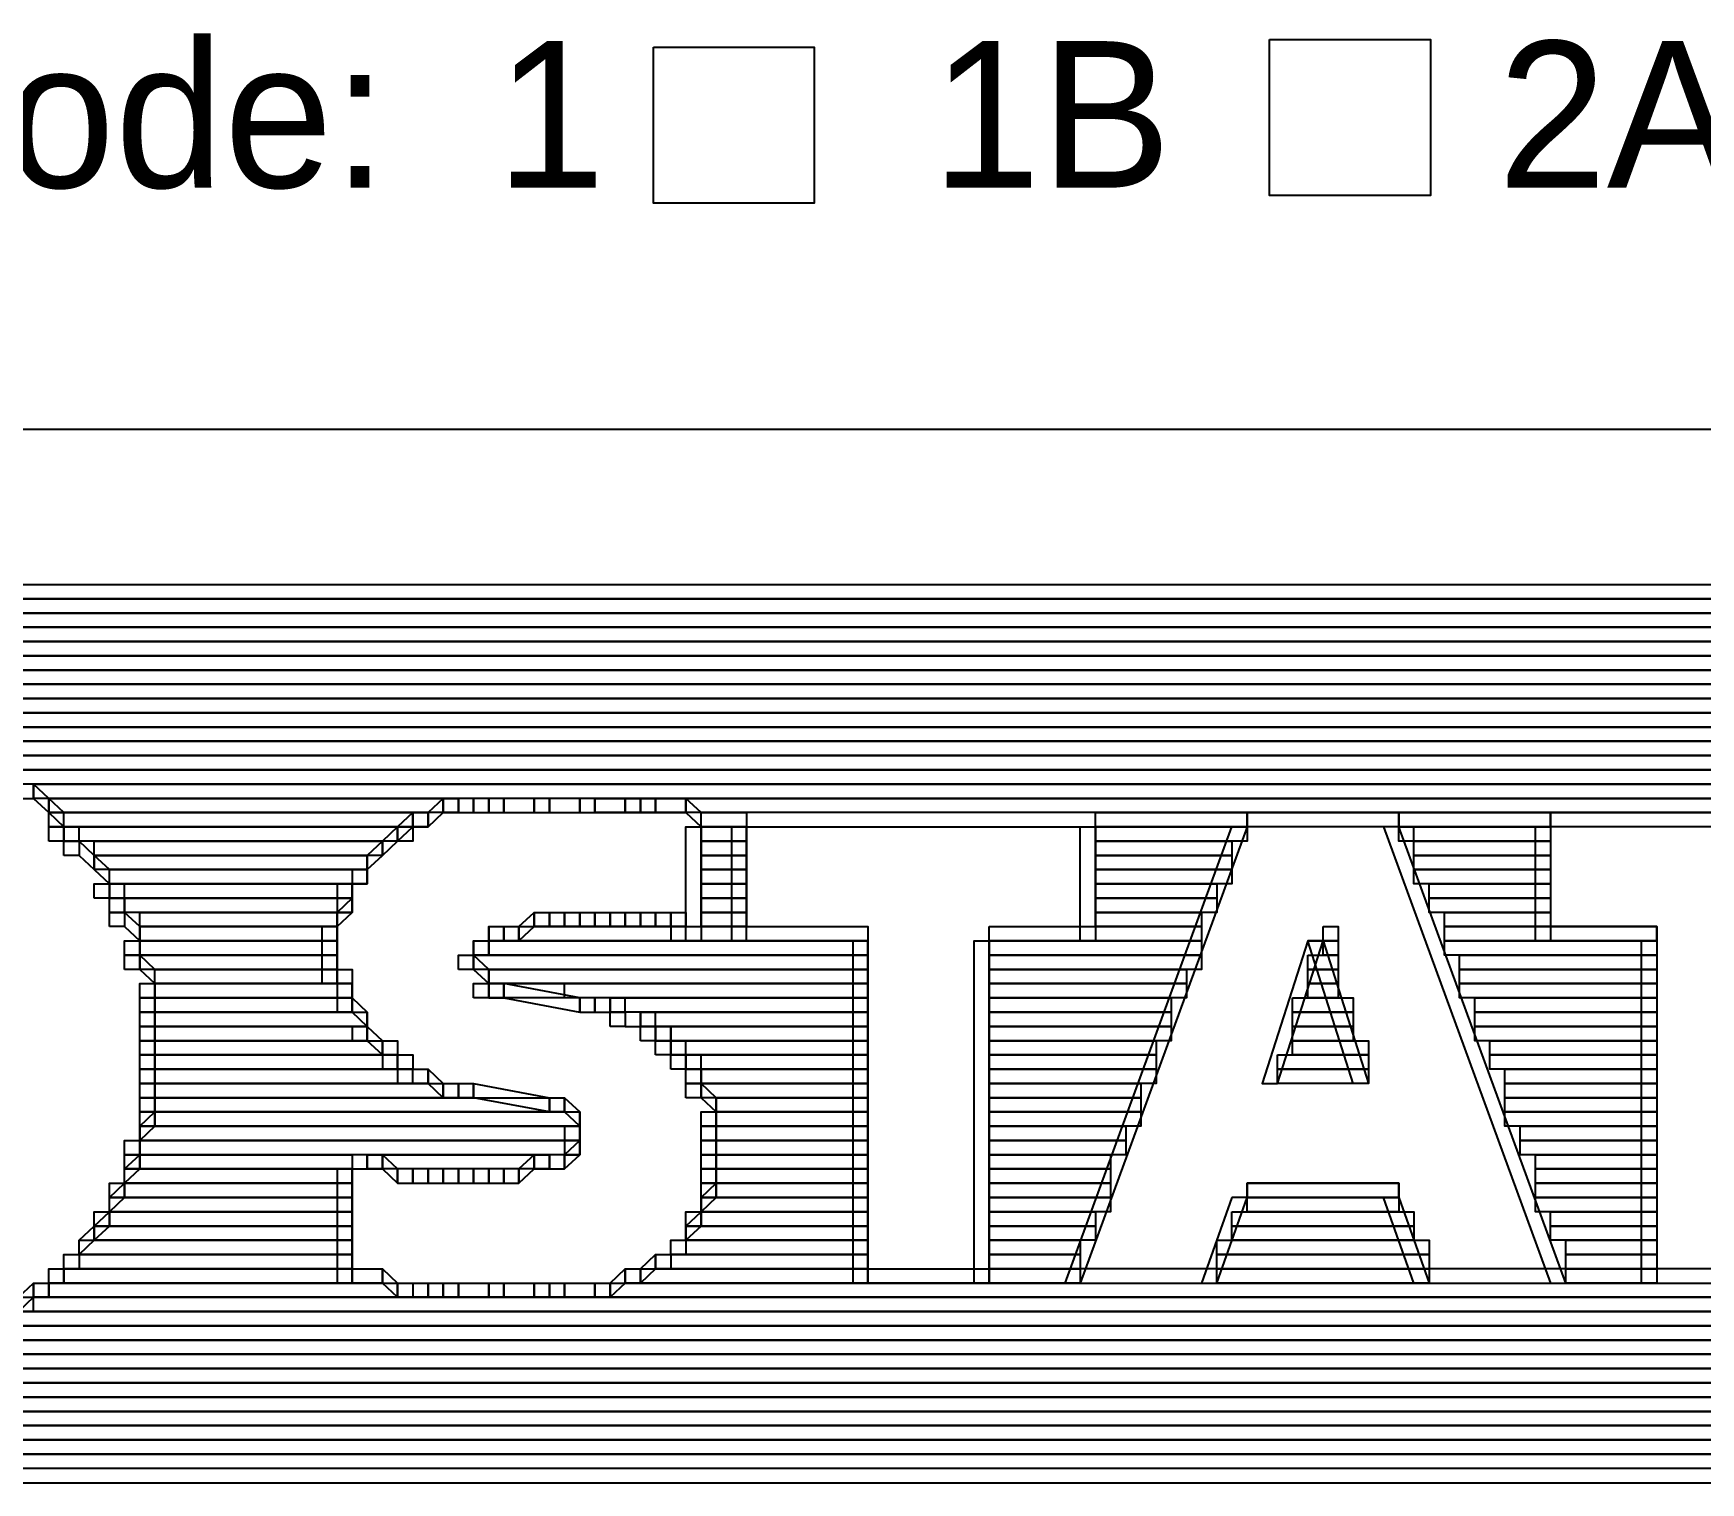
# Model space of a CAD drawing. Extents: x 0 to 841, y 0 to 594.
# Drawn here: x 670.43 to 693.33, y 97.95 to 117.85 of the extents above; entities that cross this region are included whole.
import ezdxf

# ---------------------------------------------------------------- set-up
doc = ezdxf.new("R2010")
doc.units = 0
doc.layers.add('1', color=7, linetype='Continuous')

msp = doc.modelspace()

# ---------------------------------------------------------------- linework, layer by layer
at = {"layer": '1'}
msp.add_line((648.723, 112.418), (829.276, 112.418), dxfattribs=at)
for points in [[(687.409, 117.769), (689.62, 117.769), (689.62, 115.624), (687.409, 115.624)], [(678.946, 117.664), (681.157, 117.664), (681.157, 115.52), (678.946, 115.52)]]:
    msp.add_lwpolyline(points, close=True, dxfattribs=at)
for points in [[(659.388, 110.283), (718.84, 110.283)], [(718.84, 110.087), (659.388, 110.087), (659.388, 110.283)], [(659.388, 110.283), (718.84, 110.283)], [(718.84, 110.087), (659.388, 110.087), (659.388, 110.283)], [(659.388, 110.087), (718.84, 110.087)], [(718.84, 109.891), (659.388, 109.891), (659.388, 110.087)], [(659.388, 109.891), (718.84, 109.891)], [(718.84, 109.695), (659.388, 109.695), (659.388, 109.891)], [(667.723, 109.695), (718.84, 109.695)], [(718.84, 109.5), (667.723, 109.5), (667.723, 109.695)], [(667.931, 109.5), (718.84, 109.5)], [(718.84, 109.304), (667.931, 109.304), (667.931, 109.5)], [(668.14, 109.304), (718.84, 109.304)], [(718.84, 109.108), (668.14, 109.108), (668.14, 109.304)], [(668.14, 109.304), (718.84, 109.304)], [(718.84, 109.108), (668.14, 109.108), (668.14, 109.304)], [(668.348, 109.108), (718.84, 109.108)], [(718.84, 108.912), (668.348, 108.912), (668.348, 109.108)], [(668.556, 108.912), (718.84, 108.912)], [(718.84, 108.716), (668.556, 108.716), (668.556, 108.912)], [(668.765, 108.716), (718.84, 108.716)], [(718.84, 108.52), (668.765, 108.52), (668.765, 108.716)], [(668.973, 108.52), (718.84, 108.52)], [(718.84, 108.325), (668.973, 108.325), (668.973, 108.52)], [(669.182, 108.325), (718.84, 108.325)], [(718.84, 108.129), (669.182, 108.129), (669.182, 108.325)], [(669.39, 108.129), (718.84, 108.129)], [(718.84, 107.933), (669.39, 107.933), (669.39, 108.129)], [(669.598, 108.129), (718.84, 108.129)], [(718.84, 107.933), (669.598, 107.933), (669.598, 108.129)], [(669.807, 107.933), (718.84, 107.933)], [(718.84, 107.737), (669.807, 107.737), (669.807, 107.933)], [(670.015, 107.737), (718.84, 107.737)], [(718.84, 107.541), (670.015, 107.541), (670.015, 107.737)], [(670.432, 107.541), (670.224, 107.541), (670.224, 107.345), (670.432, 107.345), (670.432, 107.541)], [(670.64, 107.345), (670.432, 107.541), (670.432, 107.345), (670.64, 107.15), (670.64, 107.345)], [(670.432, 107.541), (718.84, 107.541)], [(718.84, 107.345), (670.432, 107.345), (670.432, 107.541)], [(670.849, 107.15), (670.64, 107.345), (670.64, 107.15), (670.849, 106.954), (670.849, 107.15)], [(670.64, 107.345), (670.64, 107.345), (670.64, 107.15), (670.64, 107.15), (670.64, 107.345)], [(670.64, 107.345), (676.267, 107.345), (676.267, 107.15), (670.64, 107.15), (670.64, 107.345)], [(676.058, 107.345), (675.85, 107.15), (675.85, 106.954), (676.058, 107.15), (676.058, 107.345)], [(676.267, 107.345), (676.058, 107.345), (676.058, 107.15), (676.267, 107.15), (676.267, 107.345)], [(676.058, 107.345), (676.058, 107.345), (676.058, 107.15), (676.058, 107.15), (676.058, 107.345)], [(676.475, 107.345), (676.267, 107.345), (676.267, 107.15), (676.475, 107.15), (676.475, 107.345)], [(676.267, 107.345), (676.267, 107.345), (676.267, 107.15), (676.267, 107.15), (676.267, 107.345)], [(676.684, 107.345), (676.475, 107.345), (676.475, 107.15), (676.684, 107.15), (676.684, 107.345)], [(676.892, 107.345), (676.684, 107.345), (676.684, 107.15), (676.892, 107.15), (676.892, 107.345)], [(677.309, 107.345), (676.892, 107.345), (676.892, 107.15), (677.309, 107.15), (677.309, 107.345)], [(677.517, 107.345), (677.309, 107.345), (677.309, 107.15), (677.517, 107.15), (677.517, 107.345)], [(677.934, 107.345), (677.517, 107.345), (677.517, 107.15), (677.934, 107.15), (677.934, 107.345)], [(678.142, 107.345), (677.934, 107.345), (677.934, 107.15), (678.142, 107.15), (678.142, 107.345)], [(678.559, 107.345), (678.142, 107.345), (678.142, 107.15), (678.559, 107.15), (678.559, 107.345)], [(678.142, 107.345), (718.84, 107.345)], [(718.84, 107.15), (678.142, 107.15), (678.142, 107.345)], [(678.767, 107.345), (678.559, 107.345), (678.559, 107.15), (678.767, 107.15), (678.767, 107.345)], [(678.976, 107.345), (678.767, 107.345), (678.767, 107.15), (678.976, 107.15), (678.976, 107.345)], [(679.393, 107.345), (678.976, 107.345), (678.976, 107.15), (679.393, 107.15), (679.393, 107.345)], [(679.601, 107.15), (679.393, 107.345), (679.393, 107.15), (679.601, 106.954), (679.601, 107.15)], [(670.64, 107.15), (675.85, 107.15), (675.85, 106.954), (670.64, 106.954), (670.64, 107.15)], [(675.642, 107.15), (675.433, 106.954), (675.433, 106.758), (675.642, 106.954), (675.642, 107.15)], [(675.85, 107.15), (675.642, 107.15), (675.642, 106.954), (675.85, 106.954), (675.85, 107.15)], [(675.642, 107.15), (675.642, 107.15), (675.642, 106.954), (675.642, 106.954), (675.642, 107.15)], [(675.85, 107.15), (675.85, 107.15), (675.85, 106.954), (675.85, 106.954), (675.85, 107.15)], [(679.601, 107.15), (680.226, 107.15), (680.226, 106.954), (679.601, 106.954), (679.601, 107.15)], [(685.019, 107.15), (680.226, 107.15), (680.226, 106.954), (685.019, 106.954), (685.019, 107.15)], [(685.019, 107.15), (687.103, 107.15), (687.103, 106.954), (685.019, 106.954), (685.019, 107.15)], [(687.103, 107.15), (689.187, 107.15), (689.187, 106.954), (687.103, 106.954), (687.103, 107.15)], [(689.187, 107.15), (691.27, 107.15), (691.27, 106.954), (689.187, 106.954), (689.187, 107.15)], [(691.27, 107.15), (696.063, 107.15), (696.063, 106.954), (691.27, 106.954), (691.27, 107.15)], [(670.64, 106.758), (670.64, 106.954), (670.849, 106.954), (670.849, 106.758), (670.64, 106.758)], [(671.057, 106.954), (670.849, 106.954), (670.849, 106.758), (671.057, 106.758), (671.057, 106.954)], [(670.849, 106.954), (675.642, 106.954), (675.642, 106.758), (670.849, 106.758), (670.849, 106.954)], [(670.849, 106.562), (670.849, 106.758), (671.057, 106.758), (671.057, 106.562), (670.849, 106.562)], [(671.057, 106.954), (675.433, 106.954), (675.433, 106.758), (671.057, 106.758), (671.057, 106.954)], [(671.265, 106.562), (671.057, 106.758), (671.057, 106.562), (671.265, 106.366), (671.265, 106.562)], [(671.265, 106.758), (675.225, 106.758), (675.225, 106.562), (671.265, 106.562), (671.265, 106.758)], [(675.225, 106.758), (675.016, 106.562), (675.016, 106.366), (675.225, 106.562), (675.225, 106.758)], [(675.433, 106.954), (675.225, 106.758), (675.225, 106.562), (675.433, 106.758), (675.433, 106.954)], [(675.225, 106.758), (675.225, 106.758), (675.225, 106.562), (675.225, 106.562), (675.225, 106.758)], [(675.225, 106.758), (675.225, 106.758), (675.225, 106.562), (675.225, 106.562), (675.225, 106.758)], [(675.433, 106.954), (675.433, 106.954), (675.433, 106.758), (675.433, 106.758), (675.433, 106.954)], [(675.433, 106.954), (675.433, 106.954), (675.433, 106.758), (675.433, 106.758), (675.433, 106.954)], [(679.393, 105.387), (679.393, 106.954), (679.601, 106.954), (679.601, 105.387), (679.393, 105.387)], [(679.601, 106.954), (680.226, 106.954), (680.226, 106.758), (679.601, 106.758), (679.601, 106.954)], [(679.601, 106.954), (680.226, 106.954), (680.226, 106.758), (679.601, 106.758), (679.601, 106.954)], [(679.601, 106.758), (680.226, 106.758), (680.226, 106.562), (679.601, 106.562), (679.601, 106.758)], [(680.018, 106.954), (680.018, 105.387), (680.226, 105.387), (680.226, 106.954), (680.018, 106.954)], [(684.602, 100.687), (686.894, 106.954), (687.103, 106.954), (684.811, 100.687), (684.602, 100.687)], [(684.811, 105.387), (684.811, 106.954), (685.019, 106.954), (685.019, 105.387), (684.811, 105.387)], [(685.019, 106.954), (687.103, 106.954), (687.103, 106.758), (685.019, 106.758), (685.019, 106.954)], [(685.019, 106.954), (687.103, 106.954), (687.103, 106.758), (685.019, 106.758), (685.019, 106.954)], [(685.019, 106.758), (686.894, 106.758), (686.894, 106.562), (685.019, 106.562), (685.019, 106.758)], [(688.978, 106.954), (691.27, 100.687), (691.479, 100.687), (689.187, 106.954), (688.978, 106.954)], [(689.187, 106.954), (691.27, 106.954), (691.27, 106.758), (689.187, 106.758), (689.187, 106.954)], [(689.395, 106.954), (691.27, 106.954), (691.27, 106.758), (689.395, 106.758), (689.395, 106.954)], [(689.395, 106.758), (691.27, 106.758), (691.27, 106.562), (689.395, 106.562), (689.395, 106.758)], [(691.062, 105.387), (691.062, 106.954), (691.27, 106.954), (691.27, 105.387), (691.062, 105.387)], [(671.474, 106.366), (671.265, 106.562), (671.265, 106.366), (671.474, 106.17), (671.474, 106.366)], [(671.265, 106.562), (671.265, 106.562), (671.265, 106.366), (671.265, 106.366), (671.265, 106.562)], [(671.265, 106.562), (675.016, 106.562), (675.016, 106.366), (671.265, 106.366), (671.265, 106.562)], [(675.016, 106.562), (675.016, 106.562), (675.016, 106.366), (675.016, 106.366), (675.016, 106.562)], [(679.601, 106.562), (680.226, 106.562), (680.226, 106.366), (679.601, 106.366), (679.601, 106.562)], [(685.019, 106.562), (686.894, 106.562), (686.894, 106.366), (685.019, 106.366), (685.019, 106.562)], [(689.395, 106.562), (691.27, 106.562), (691.27, 106.366), (689.395, 106.366), (689.395, 106.562)], [(671.474, 106.366), (675.016, 106.366), (675.016, 106.17), (671.474, 106.17), (671.474, 106.366)], [(674.808, 106.366), (674.808, 106.17), (675.016, 106.17), (675.016, 106.366), (674.808, 106.366)], [(675.016, 106.366), (674.808, 106.366), (674.808, 106.17), (675.016, 106.17), (675.016, 106.366)], [(679.601, 106.366), (680.226, 106.366), (680.226, 106.17), (679.601, 106.17), (679.601, 106.366)], [(685.019, 106.366), (686.894, 106.366), (686.894, 106.17), (685.019, 106.17), (685.019, 106.366)], [(689.395, 106.366), (691.27, 106.366), (691.27, 106.17), (689.395, 106.17), (689.395, 106.366)], [(671.265, 105.975), (671.265, 106.17), (671.474, 106.17), (671.474, 105.975), (671.265, 105.975)], [(671.682, 106.17), (671.474, 106.17), (671.474, 105.975), (671.682, 105.975), (671.682, 106.17)], [(671.474, 106.17), (674.808, 106.17), (674.808, 105.975), (671.474, 105.975), (671.474, 106.17)], [(674.6, 106.17), (674.6, 105.975), (674.808, 105.975), (674.808, 106.17), (674.6, 106.17)], [(674.808, 106.17), (674.808, 106.17), (674.808, 105.975), (674.808, 105.975), (674.808, 106.17)], [(679.601, 106.17), (680.226, 106.17), (680.226, 105.975), (679.601, 105.975), (679.601, 106.17)], [(685.019, 106.17), (686.686, 106.17), (686.686, 105.975), (685.019, 105.975), (685.019, 106.17)], [(689.603, 106.17), (691.27, 106.17), (691.27, 105.975), (689.603, 105.975), (689.603, 106.17)], [(671.474, 105.779), (671.474, 105.975), (671.682, 105.975), (671.682, 105.779), (671.474, 105.779)], [(671.682, 105.975), (674.808, 105.975), (674.808, 105.779), (671.682, 105.779), (671.682, 105.975)], [(671.682, 105.975), (674.808, 105.975), (674.808, 105.779), (671.682, 105.779), (671.682, 105.975)], [(674.6, 105.975), (674.6, 105.779), (674.808, 105.779), (674.808, 105.975), (674.6, 105.975)], [(674.808, 105.975), (674.6, 105.779), (674.6, 105.583), (674.808, 105.779), (674.808, 105.975)], [(674.808, 105.975), (674.808, 105.975), (674.808, 105.779), (674.808, 105.779), (674.808, 105.975)], [(674.808, 105.975), (674.808, 105.975), (674.808, 105.779), (674.808, 105.779), (674.808, 105.975)], [(679.601, 105.975), (680.226, 105.975), (680.226, 105.779), (679.601, 105.779), (679.601, 105.975)], [(679.601, 105.975), (680.226, 105.975), (680.226, 105.779), (679.601, 105.779), (679.601, 105.975)], [(685.019, 105.975), (686.686, 105.975), (686.686, 105.779), (685.019, 105.779), (685.019, 105.975)], [(685.019, 105.975), (686.686, 105.975), (686.686, 105.779), (685.019, 105.779), (685.019, 105.975)], [(689.603, 105.975), (691.27, 105.975), (691.27, 105.779), (689.603, 105.779), (689.603, 105.975)], [(689.603, 105.975), (691.27, 105.975), (691.27, 105.779), (689.603, 105.779), (689.603, 105.975)], [(671.474, 105.583), (671.474, 105.779), (671.682, 105.779), (671.682, 105.583), (671.474, 105.583)], [(671.891, 105.583), (671.682, 105.779), (671.682, 105.583), (671.891, 105.387), (671.891, 105.583)], [(671.891, 105.779), (674.6, 105.779), (674.6, 105.583), (671.891, 105.583), (671.891, 105.779)], [(674.6, 105.779), (674.6, 105.779), (674.6, 105.583), (674.6, 105.583), (674.6, 105.779)], [(677.1, 105.583), (677.309, 105.779), (677.309, 105.583), (677.1, 105.387), (677.1, 105.583)], [(677.309, 105.779), (677.517, 105.779), (677.517, 105.583), (677.309, 105.583), (677.309, 105.779)], [(677.309, 105.779), (679.184, 105.779), (679.184, 105.583), (677.309, 105.583), (677.309, 105.779)], [(677.517, 105.779), (677.517, 105.779), (677.517, 105.583), (677.517, 105.583), (677.517, 105.779)], [(677.517, 105.779), (677.725, 105.779), (677.725, 105.583), (677.517, 105.583), (677.517, 105.779)], [(677.725, 105.779), (677.934, 105.779), (677.934, 105.583), (677.725, 105.583), (677.725, 105.779)], [(677.934, 105.779), (678.142, 105.779), (678.142, 105.583), (677.934, 105.583), (677.934, 105.779)], [(678.142, 105.779), (678.351, 105.779), (678.351, 105.583), (678.142, 105.583), (678.142, 105.779)], [(678.351, 105.779), (678.351, 105.779), (678.351, 105.583), (678.351, 105.583), (678.351, 105.779)], [(678.351, 105.779), (678.559, 105.779), (678.559, 105.583), (678.351, 105.583), (678.351, 105.779)], [(678.559, 105.779), (678.767, 105.779), (678.767, 105.583), (678.559, 105.583), (678.559, 105.779)], [(678.767, 105.779), (678.976, 105.779), (678.976, 105.583), (678.767, 105.583), (678.767, 105.779)], [(678.976, 105.779), (679.184, 105.779), (679.184, 105.583), (678.976, 105.583), (678.976, 105.779)], [(679.184, 105.779), (679.393, 105.779), (679.393, 105.583), (679.184, 105.583), (679.184, 105.779)], [(679.601, 105.779), (680.226, 105.779), (680.226, 105.583), (679.601, 105.583), (679.601, 105.779)], [(685.019, 105.779), (686.478, 105.779), (686.478, 105.583), (685.019, 105.583), (685.019, 105.779)], [(689.812, 105.779), (691.27, 105.779), (691.27, 105.583), (689.812, 105.583), (689.812, 105.779)], [(671.682, 105.191), (671.682, 105.387), (671.891, 105.387), (671.891, 105.191), (671.682, 105.191)], [(671.891, 105.583), (671.891, 105.583), (671.891, 105.387), (671.891, 105.387), (671.891, 105.583)], [(671.891, 105.583), (674.6, 105.583), (674.6, 105.387), (671.891, 105.387), (671.891, 105.583)], [(671.891, 105.387), (674.6, 105.387), (674.6, 105.191), (671.891, 105.191), (671.891, 105.387)], [(674.391, 105.583), (674.391, 105.387), (674.6, 105.387), (674.6, 105.583), (674.391, 105.583)], [(674.391, 105.387), (674.391, 105.191), (674.6, 105.191), (674.6, 105.387), (674.391, 105.387)], [(674.6, 105.387), (674.6, 105.387), (674.6, 105.191), (674.6, 105.191), (674.6, 105.387)], [(676.475, 105.387), (676.475, 105.387), (676.475, 105.191), (676.475, 105.191), (676.475, 105.387)], [(676.475, 105.387), (676.684, 105.387), (676.684, 105.191), (676.475, 105.191), (676.475, 105.387)], [(676.475, 105.191), (676.475, 105.387), (676.684, 105.387), (676.684, 105.191), (676.475, 105.191)], [(676.684, 105.583), (676.684, 105.583), (676.684, 105.387), (676.684, 105.387), (676.684, 105.583)], [(676.684, 105.583), (676.684, 105.583), (676.684, 105.387), (676.684, 105.387), (676.684, 105.583)], [(676.684, 105.583), (676.684, 105.583), (676.684, 105.387), (676.684, 105.387), (676.684, 105.583)], [(676.684, 105.583), (676.892, 105.583), (676.892, 105.387), (676.684, 105.387), (676.684, 105.583)], [(676.684, 105.583), (681.893, 105.583), (681.893, 105.387), (676.684, 105.387), (676.684, 105.583)], [(676.684, 105.387), (676.684, 105.387), (676.684, 105.191), (676.684, 105.191), (676.684, 105.387)], [(676.684, 105.387), (676.684, 105.387), (676.684, 105.191), (676.684, 105.191), (676.684, 105.387)], [(676.684, 105.387), (681.893, 105.387), (681.893, 105.191), (676.684, 105.191), (676.684, 105.387)], [(676.892, 105.583), (676.892, 105.583), (676.892, 105.387), (676.892, 105.387), (676.892, 105.583)], [(676.892, 105.583), (676.892, 105.583), (676.892, 105.387), (676.892, 105.387), (676.892, 105.583)], [(676.892, 105.583), (677.1, 105.583), (677.1, 105.387), (676.892, 105.387), (676.892, 105.583)], [(679.184, 105.583), (679.184, 105.387), (679.393, 105.387), (679.393, 105.583), (679.184, 105.583)], [(679.393, 105.583), (679.601, 105.583), (679.601, 105.387), (679.393, 105.387), (679.393, 105.583)], [(680.226, 105.583), (681.893, 105.583), (681.893, 105.387), (680.226, 105.387), (680.226, 105.583)], [(681.685, 105.387), (681.685, 100.687), (681.893, 100.687), (681.893, 105.387), (681.685, 105.387)], [(683.352, 100.687), (683.352, 105.387), (683.56, 105.387), (683.56, 100.687), (683.352, 100.687)], [(683.56, 105.583), (685.019, 105.583), (685.019, 105.387), (683.56, 105.387), (683.56, 105.583)], [(683.56, 105.583), (686.478, 105.583), (686.478, 105.387), (683.56, 105.387), (683.56, 105.583)], [(683.56, 105.387), (686.478, 105.387), (686.478, 105.191), (683.56, 105.191), (683.56, 105.387)], [(687.936, 105.387), (687.311, 103.429), (687.52, 103.429), (688.145, 105.387), (687.936, 105.387)], [(688.561, 103.429), (687.936, 105.387), (688.145, 105.387), (688.77, 103.429), (688.561, 103.429)], [(688.145, 105.583), (688.353, 105.583), (688.353, 105.387), (688.145, 105.387), (688.145, 105.583)], [(688.145, 105.387), (688.353, 105.387), (688.353, 105.191), (688.145, 105.191), (688.145, 105.387)], [(689.812, 105.583), (692.729, 105.583), (692.729, 105.387), (689.812, 105.387), (689.812, 105.583)], [(689.812, 105.387), (692.729, 105.387), (692.729, 105.191), (689.812, 105.191), (689.812, 105.387)], [(692.729, 105.583), (691.27, 105.583), (691.27, 105.387), (692.729, 105.387), (692.729, 105.583)], [(692.521, 100.687), (692.521, 105.387), (692.729, 105.387), (692.729, 100.687), (692.521, 100.687)], [(671.682, 104.995), (671.682, 105.191), (671.891, 105.191), (671.891, 104.995), (671.682, 104.995)], [(672.099, 104.995), (671.891, 105.191), (671.891, 104.995), (672.099, 104.8), (672.099, 104.995)], [(671.891, 105.191), (674.6, 105.191), (674.6, 104.995), (671.891, 104.995), (671.891, 105.191)], [(674.391, 105.191), (674.391, 104.995), (674.6, 104.995), (674.6, 105.191), (674.391, 105.191)], [(674.6, 105.191), (674.6, 105.191), (674.6, 104.995), (674.6, 104.995), (674.6, 105.191)], [(676.267, 104.995), (676.267, 105.191), (676.475, 105.191), (676.475, 104.995), (676.267, 104.995)], [(676.684, 104.995), (676.475, 105.191), (676.475, 104.995), (676.684, 104.8), (676.684, 104.995)], [(676.475, 105.191), (676.475, 105.191), (676.475, 104.995), (676.475, 104.995), (676.475, 105.191)], [(676.475, 105.191), (676.475, 105.191), (676.475, 104.995), (676.475, 104.995), (676.475, 105.191)], [(676.475, 105.191), (676.475, 105.191), (676.475, 104.995), (676.475, 104.995), (676.475, 105.191)], [(676.475, 105.191), (681.893, 105.191), (681.893, 104.995), (676.475, 104.995), (676.475, 105.191)], [(683.56, 105.191), (686.478, 105.191), (686.478, 104.995), (683.56, 104.995), (683.56, 105.191)], [(687.936, 105.191), (688.353, 105.191), (688.353, 104.995), (687.936, 104.995), (687.936, 105.191)], [(690.02, 105.191), (692.729, 105.191), (692.729, 104.995), (690.02, 104.995), (690.02, 105.191)], [(672.099, 104.995), (674.6, 104.995), (674.6, 104.8), (672.099, 104.8), (672.099, 104.995)], [(674.391, 104.995), (674.391, 104.8), (674.6, 104.8), (674.6, 104.995), (674.391, 104.995)], [(674.6, 104.995), (674.808, 104.995), (674.808, 104.8), (674.6, 104.8), (674.6, 104.995)], [(676.684, 104.995), (676.684, 104.995), (676.684, 104.8), (676.684, 104.8), (676.684, 104.995)], [(676.684, 104.995), (676.684, 104.995), (676.684, 104.8), (676.684, 104.8), (676.684, 104.995)], [(676.684, 104.995), (676.684, 104.995), (676.684, 104.8), (676.684, 104.8), (676.684, 104.995)], [(676.684, 104.995), (676.684, 104.995), (676.684, 104.8), (676.684, 104.8), (676.684, 104.995)], [(676.684, 104.995), (676.684, 104.995), (676.684, 104.8), (676.684, 104.8), (676.684, 104.995)], [(676.684, 104.995), (681.893, 104.995), (681.893, 104.8), (676.684, 104.8), (676.684, 104.995)], [(683.56, 104.995), (686.269, 104.995), (686.269, 104.8), (683.56, 104.8), (683.56, 104.995)], [(687.936, 104.995), (688.353, 104.995), (688.353, 104.8), (687.936, 104.8), (687.936, 104.995)], [(690.02, 104.995), (692.729, 104.995), (692.729, 104.8), (690.02, 104.8), (690.02, 104.995)], [(671.891, 104.604), (671.891, 104.8), (672.099, 104.8), (672.099, 104.604), (671.891, 104.604)], [(672.099, 104.8), (674.808, 104.8), (674.808, 104.604), (672.099, 104.604), (672.099, 104.8)], [(672.099, 104.8), (674.808, 104.8), (674.808, 104.604), (672.099, 104.604), (672.099, 104.8)], [(674.6, 104.8), (674.6, 104.604), (674.808, 104.604), (674.808, 104.8), (674.6, 104.8)], [(674.808, 104.8), (674.808, 104.8), (674.808, 104.604), (674.808, 104.604), (674.808, 104.8)], [(676.475, 104.604), (676.475, 104.8), (676.684, 104.8), (676.684, 104.604), (676.475, 104.604)], [(676.892, 104.8), (676.684, 104.8), (676.684, 104.604), (676.892, 104.604), (676.892, 104.8)], [(676.684, 104.8), (681.893, 104.8), (681.893, 104.604), (676.684, 104.604), (676.684, 104.8)], [(677.934, 104.604), (676.892, 104.8), (676.892, 104.604), (677.934, 104.408), (677.934, 104.604)], [(676.892, 104.8), (676.892, 104.8), (676.892, 104.604), (676.892, 104.604), (676.892, 104.8)], [(676.892, 104.8), (676.892, 104.8), (676.892, 104.604), (676.892, 104.604), (676.892, 104.8)], [(677.725, 104.8), (681.893, 104.8), (681.893, 104.604), (677.725, 104.604), (677.725, 104.8)], [(683.56, 104.8), (686.269, 104.8), (686.269, 104.604), (683.56, 104.604), (683.56, 104.8)], [(683.56, 104.8), (686.269, 104.8), (686.269, 104.604), (683.56, 104.604), (683.56, 104.8)], [(687.936, 104.8), (688.353, 104.8), (688.353, 104.604), (687.936, 104.604), (687.936, 104.8)], [(687.936, 104.8), (688.353, 104.8), (688.353, 104.604), (687.936, 104.604), (687.936, 104.8)], [(690.02, 104.8), (692.729, 104.8), (692.729, 104.604), (690.02, 104.604), (690.02, 104.8)], [(690.02, 104.8), (692.729, 104.8), (692.729, 104.604), (690.02, 104.604), (690.02, 104.8)], [(671.891, 104.408), (671.891, 104.604), (672.099, 104.604), (672.099, 104.408), (671.891, 104.408)], [(672.099, 104.604), (672.099, 104.604), (672.099, 104.408), (672.099, 104.408), (672.099, 104.604)], [(672.099, 104.604), (674.808, 104.604), (674.808, 104.408), (672.099, 104.408), (672.099, 104.604)], [(674.6, 104.604), (674.6, 104.408), (674.808, 104.408), (674.808, 104.604), (674.6, 104.604)], [(674.808, 104.604), (674.808, 104.604), (674.808, 104.408), (674.808, 104.408), (674.808, 104.604)], [(674.808, 104.604), (674.808, 104.604), (674.808, 104.408), (674.808, 104.408), (674.808, 104.604)], [(674.808, 104.604), (675.016, 104.408), (675.016, 104.212), (674.808, 104.408), (674.808, 104.604)], [(678.142, 104.604), (677.934, 104.604), (677.934, 104.408), (678.142, 104.408), (678.142, 104.604)], [(678.351, 104.604), (678.142, 104.604), (678.142, 104.408), (678.351, 104.408), (678.351, 104.604)], [(678.142, 104.604), (678.142, 104.604), (678.142, 104.408), (678.142, 104.408), (678.142, 104.604)], [(678.559, 104.604), (678.351, 104.604), (678.351, 104.408), (678.559, 104.408), (678.559, 104.604)], [(678.351, 104.604), (678.351, 104.604), (678.351, 104.408), (678.351, 104.408), (678.351, 104.604)], [(678.351, 104.604), (678.351, 104.604), (678.351, 104.408), (678.351, 104.408), (678.351, 104.604)], [(678.351, 104.604), (681.893, 104.604), (681.893, 104.408), (678.351, 104.408), (678.351, 104.604)], [(683.56, 104.604), (686.061, 104.604), (686.061, 104.408), (683.56, 104.408), (683.56, 104.604)], [(687.728, 104.604), (688.561, 104.604), (688.561, 104.408), (687.728, 104.408), (687.728, 104.604)], [(690.229, 104.604), (692.729, 104.604), (692.729, 104.408), (690.229, 104.408), (690.229, 104.604)], [(671.891, 104.212), (671.891, 104.408), (672.099, 104.408), (672.099, 104.212), (671.891, 104.212)], [(672.099, 104.408), (675.016, 104.408), (675.016, 104.212), (672.099, 104.212), (672.099, 104.408)], [(675.016, 104.408), (675.016, 104.408), (675.016, 104.212), (675.016, 104.212), (675.016, 104.408)], [(678.351, 104.212), (678.351, 104.408), (678.559, 104.408), (678.559, 104.212), (678.351, 104.212)], [(678.767, 104.408), (678.559, 104.408), (678.559, 104.212), (678.767, 104.212), (678.767, 104.408)], [(678.976, 104.408), (678.767, 104.408), (678.767, 104.212), (678.976, 104.212), (678.976, 104.408)], [(678.767, 104.408), (678.767, 104.408), (678.767, 104.212), (678.767, 104.212), (678.767, 104.408)], [(678.767, 104.408), (681.893, 104.408), (681.893, 104.212), (678.767, 104.212), (678.767, 104.408)], [(683.56, 104.408), (686.061, 104.408), (686.061, 104.212), (683.56, 104.212), (683.56, 104.408)], [(687.728, 104.408), (688.561, 104.408), (688.561, 104.212), (687.728, 104.212), (687.728, 104.408)], [(690.229, 104.408), (692.729, 104.408), (692.729, 104.212), (690.229, 104.212), (690.229, 104.408)], [(671.891, 104.016), (671.891, 104.212), (672.099, 104.212), (672.099, 104.016), (671.891, 104.016)], [(671.891, 103.82), (671.891, 104.016), (672.099, 104.016), (672.099, 103.82), (671.891, 103.82)], [(672.099, 104.212), (675.016, 104.212), (675.016, 104.016), (672.099, 104.016), (672.099, 104.212)], [(672.099, 104.016), (675.225, 104.016), (675.225, 103.82), (672.099, 103.82), (672.099, 104.016)], [(674.808, 104.212), (674.808, 104.016), (675.016, 104.016), (675.016, 104.212), (674.808, 104.212)], [(675.016, 104.212), (675.016, 104.212), (675.016, 104.016), (675.016, 104.016), (675.016, 104.212)], [(675.016, 104.212), (675.225, 104.016), (675.225, 103.82), (675.016, 104.016), (675.016, 104.212)], [(675.225, 104.016), (675.225, 104.016), (675.225, 103.82), (675.225, 103.82), (675.225, 104.016)], [(675.225, 104.016), (675.433, 104.016), (675.433, 103.82), (675.225, 103.82), (675.225, 104.016)], [(678.767, 104.016), (678.767, 104.212), (678.976, 104.212), (678.976, 104.016), (678.767, 104.016)], [(679.184, 104.212), (678.976, 104.212), (678.976, 104.016), (679.184, 104.016), (679.184, 104.212)], [(678.976, 104.212), (681.893, 104.212), (681.893, 104.016), (678.976, 104.016), (678.976, 104.212)], [(678.976, 103.82), (678.976, 104.016), (679.184, 104.016), (679.184, 103.82), (678.976, 103.82)], [(679.184, 104.212), (679.184, 104.212), (679.184, 104.016), (679.184, 104.016), (679.184, 104.212)], [(679.393, 104.016), (679.184, 104.016), (679.184, 103.82), (679.393, 103.82), (679.393, 104.016)], [(679.184, 104.016), (681.893, 104.016), (681.893, 103.82), (679.184, 103.82), (679.184, 104.016)], [(683.56, 104.212), (686.061, 104.212), (686.061, 104.016), (683.56, 104.016), (683.56, 104.212)], [(683.56, 104.016), (685.852, 104.016), (685.852, 103.82), (683.56, 103.82), (683.56, 104.016)], [(687.728, 104.212), (688.561, 104.212), (688.561, 104.016), (687.728, 104.016), (687.728, 104.212)], [(687.728, 104.016), (688.77, 104.016), (688.77, 103.82), (687.728, 103.82), (687.728, 104.016)], [(690.229, 104.212), (692.729, 104.212), (692.729, 104.016), (690.229, 104.016), (690.229, 104.212)], [(690.437, 104.016), (692.729, 104.016), (692.729, 103.82), (690.437, 103.82), (690.437, 104.016)], [(671.891, 103.625), (671.891, 103.82), (672.099, 103.82), (672.099, 103.625), (671.891, 103.625)], [(672.099, 103.82), (675.433, 103.82), (675.433, 103.625), (672.099, 103.625), (672.099, 103.82)], [(672.099, 103.82), (675.642, 103.82), (675.642, 103.625), (672.099, 103.625), (672.099, 103.82)], [(675.225, 103.82), (675.225, 103.625), (675.433, 103.625), (675.433, 103.82), (675.225, 103.82)], [(675.433, 103.82), (675.433, 103.82), (675.433, 103.625), (675.433, 103.625), (675.433, 103.82)], [(675.433, 103.82), (675.642, 103.82), (675.642, 103.625), (675.433, 103.625), (675.433, 103.82)], [(679.184, 103.625), (679.184, 103.82), (679.393, 103.82), (679.393, 103.625), (679.184, 103.625)], [(679.601, 103.82), (679.393, 103.82), (679.393, 103.625), (679.601, 103.625), (679.601, 103.82)], [(679.393, 103.82), (679.393, 103.82), (679.393, 103.625), (679.393, 103.625), (679.393, 103.82)], [(679.393, 103.82), (681.893, 103.82), (681.893, 103.625), (679.393, 103.625), (679.393, 103.82)], [(679.601, 103.82), (681.893, 103.82), (681.893, 103.625), (679.601, 103.625), (679.601, 103.82)], [(683.56, 103.82), (685.852, 103.82), (685.852, 103.625), (683.56, 103.625), (683.56, 103.82)], [(683.56, 103.82), (685.852, 103.82), (685.852, 103.625), (683.56, 103.625), (683.56, 103.82)], [(687.52, 103.82), (688.77, 103.82), (688.77, 103.625), (687.52, 103.625), (687.52, 103.82)], [(690.437, 103.82), (692.729, 103.82), (692.729, 103.625), (690.437, 103.625), (690.437, 103.82)], [(690.437, 103.82), (692.729, 103.82), (692.729, 103.625), (690.437, 103.625), (690.437, 103.82)], [(671.891, 103.429), (671.891, 103.625), (672.099, 103.625), (672.099, 103.429), (671.891, 103.429)], [(672.099, 103.625), (672.099, 103.625), (672.099, 103.429), (672.099, 103.429), (672.099, 103.625)], [(672.099, 103.625), (675.85, 103.625), (675.85, 103.429), (672.099, 103.429), (672.099, 103.625)], [(675.433, 103.625), (675.433, 103.429), (675.642, 103.429), (675.642, 103.625), (675.433, 103.625)], [(675.642, 103.625), (675.85, 103.625), (675.85, 103.429), (675.642, 103.429), (675.642, 103.625)], [(675.85, 103.625), (675.85, 103.625), (675.85, 103.429), (675.85, 103.429), (675.85, 103.625)], [(675.85, 103.625), (675.85, 103.625), (675.85, 103.429), (675.85, 103.429), (675.85, 103.625)], [(675.85, 103.625), (676.058, 103.429), (676.058, 103.233), (675.85, 103.429), (675.85, 103.625)], [(679.393, 103.429), (679.393, 103.625), (679.601, 103.625), (679.601, 103.429), (679.393, 103.429)], [(679.601, 103.625), (679.601, 103.625), (679.601, 103.429), (679.601, 103.429), (679.601, 103.625)], [(679.601, 103.625), (681.893, 103.625), (681.893, 103.429), (679.601, 103.429), (679.601, 103.625)], [(683.56, 103.625), (685.852, 103.625), (685.852, 103.429), (683.56, 103.429), (683.56, 103.625)], [(687.52, 103.625), (688.77, 103.625), (688.77, 103.429), (687.52, 103.429), (687.52, 103.625)], [(687.52, 103.625), (688.77, 103.625), (688.77, 103.429), (687.52, 103.429), (687.52, 103.625)], [(690.645, 103.625), (692.729, 103.625), (692.729, 103.429), (690.645, 103.429), (690.645, 103.625)], [(671.891, 103.233), (671.891, 103.429), (672.099, 103.429), (672.099, 103.233), (671.891, 103.233)], [(672.099, 103.429), (676.475, 103.429), (676.475, 103.233), (672.099, 103.233), (672.099, 103.429)], [(676.058, 103.429), (676.058, 103.429), (676.058, 103.233), (676.058, 103.233), (676.058, 103.429)], [(676.058, 103.429), (676.267, 103.429), (676.267, 103.233), (676.058, 103.233), (676.058, 103.429)], [(676.267, 103.429), (676.267, 103.429), (676.267, 103.233), (676.267, 103.233), (676.267, 103.429)], [(676.267, 103.429), (676.475, 103.429), (676.475, 103.233), (676.267, 103.233), (676.267, 103.429)], [(676.475, 103.429), (676.475, 103.429), (676.475, 103.233), (676.475, 103.233), (676.475, 103.429)], [(676.475, 103.429), (677.517, 103.233), (677.517, 103.037), (676.475, 103.233), (676.475, 103.429)], [(679.393, 103.233), (679.393, 103.429), (679.601, 103.429), (679.601, 103.233), (679.393, 103.233)], [(679.809, 103.233), (679.601, 103.429), (679.601, 103.233), (679.809, 103.037), (679.809, 103.233)], [(679.601, 103.429), (679.601, 103.429), (679.601, 103.233), (679.601, 103.233), (679.601, 103.429)], [(679.601, 103.429), (681.893, 103.429), (681.893, 103.233), (679.601, 103.233), (679.601, 103.429)], [(683.56, 103.429), (685.644, 103.429), (685.644, 103.233), (683.56, 103.233), (683.56, 103.429)], [(690.645, 103.429), (692.729, 103.429), (692.729, 103.233), (690.645, 103.233), (690.645, 103.429)], [(671.891, 103.037), (671.891, 103.233), (672.099, 103.233), (672.099, 103.037), (671.891, 103.037)], [(672.099, 103.233), (677.517, 103.233), (677.517, 103.037), (672.099, 103.037), (672.099, 103.233)], [(677.517, 103.233), (677.725, 103.233), (677.725, 103.037), (677.517, 103.037), (677.517, 103.233)], [(677.725, 103.233), (677.725, 103.233), (677.725, 103.037), (677.725, 103.037), (677.725, 103.233)], [(677.725, 103.233), (677.725, 103.233), (677.725, 103.037), (677.725, 103.037), (677.725, 103.233)], [(677.725, 103.233), (677.725, 103.233), (677.725, 103.037), (677.725, 103.037), (677.725, 103.233)], [(677.725, 103.233), (677.725, 103.233), (677.725, 103.037), (677.725, 103.037), (677.725, 103.233)], [(677.725, 103.233), (677.934, 103.037), (677.934, 102.841), (677.725, 103.037), (677.725, 103.233)], [(679.809, 103.233), (679.809, 103.233), (679.809, 103.037), (679.809, 103.037), (679.809, 103.233)], [(679.809, 103.233), (681.893, 103.233), (681.893, 103.037), (679.809, 103.037), (679.809, 103.233)], [(683.56, 103.233), (685.644, 103.233), (685.644, 103.037), (683.56, 103.037), (683.56, 103.233)], [(690.645, 103.233), (692.729, 103.233), (692.729, 103.037), (690.645, 103.037), (690.645, 103.233)], [(671.891, 102.841), (672.099, 103.037), (672.099, 102.841), (671.891, 102.645), (671.891, 102.841)], [(671.891, 102.841), (671.891, 103.037), (672.099, 103.037), (672.099, 102.841), (671.891, 102.841)], [(672.099, 103.037), (677.934, 103.037), (677.934, 102.841), (672.099, 102.841), (672.099, 103.037)], [(677.934, 103.037), (677.934, 103.037), (677.934, 102.841), (677.934, 102.841), (677.934, 103.037)], [(677.934, 103.037), (677.934, 103.037), (677.934, 102.841), (677.934, 102.841), (677.934, 103.037)], [(677.934, 103.037), (677.934, 103.037), (677.934, 102.841), (677.934, 102.841), (677.934, 103.037)], [(677.934, 103.037), (677.934, 103.037), (677.934, 102.841), (677.934, 102.841), (677.934, 103.037)], [(679.601, 102.841), (679.601, 103.037), (679.809, 103.037), (679.809, 102.841), (679.601, 102.841)], [(679.809, 103.037), (679.809, 103.037), (679.809, 102.841), (679.809, 102.841), (679.809, 103.037)], [(679.809, 103.037), (681.893, 103.037), (681.893, 102.841), (679.809, 102.841), (679.809, 103.037)], [(683.56, 103.037), (685.644, 103.037), (685.644, 102.841), (683.56, 102.841), (683.56, 103.037)], [(690.645, 103.037), (692.729, 103.037), (692.729, 102.841), (690.645, 102.841), (690.645, 103.037)], [(671.682, 102.45), (671.682, 102.645), (671.891, 102.645), (671.891, 102.45), (671.682, 102.45)], [(671.891, 102.841), (671.891, 102.841), (671.891, 102.645), (671.891, 102.645), (671.891, 102.841)], [(671.891, 102.841), (677.934, 102.841), (677.934, 102.645), (671.891, 102.645), (671.891, 102.841)], [(671.891, 102.645), (677.934, 102.645), (677.934, 102.45), (671.891, 102.45), (671.891, 102.645)], [(671.891, 102.645), (677.934, 102.645), (677.934, 102.45), (671.891, 102.45), (671.891, 102.645)], [(677.725, 102.841), (677.725, 102.645), (677.934, 102.645), (677.934, 102.841), (677.725, 102.841)], [(677.725, 102.645), (677.725, 102.45), (677.934, 102.45), (677.934, 102.645), (677.725, 102.645)], [(677.934, 102.645), (677.725, 102.45), (677.725, 102.254), (677.934, 102.45), (677.934, 102.645)], [(677.934, 102.841), (677.934, 102.841), (677.934, 102.645), (677.934, 102.645), (677.934, 102.841)], [(677.934, 102.841), (677.934, 102.841), (677.934, 102.645), (677.934, 102.645), (677.934, 102.841)], [(677.934, 102.841), (677.934, 102.841), (677.934, 102.645), (677.934, 102.645), (677.934, 102.841)], [(677.934, 102.645), (677.934, 102.645), (677.934, 102.45), (677.934, 102.45), (677.934, 102.645)], [(677.934, 102.645), (677.934, 102.645), (677.934, 102.45), (677.934, 102.45), (677.934, 102.645)], [(677.934, 102.645), (677.934, 102.645), (677.934, 102.45), (677.934, 102.45), (677.934, 102.645)], [(677.934, 102.645), (677.934, 102.645), (677.934, 102.45), (677.934, 102.45), (677.934, 102.645)], [(679.601, 102.645), (679.601, 102.841), (679.809, 102.841), (679.809, 102.645), (679.601, 102.645)], [(679.601, 102.45), (679.601, 102.645), (679.809, 102.645), (679.809, 102.45), (679.601, 102.45)], [(679.809, 102.841), (679.809, 102.841), (679.809, 102.645), (679.809, 102.645), (679.809, 102.841)], [(679.809, 102.841), (681.893, 102.841), (681.893, 102.645), (679.809, 102.645), (679.809, 102.841)], [(679.809, 102.645), (679.809, 102.645), (679.809, 102.45), (679.809, 102.45), (679.809, 102.645)], [(679.809, 102.645), (681.893, 102.645), (681.893, 102.45), (679.809, 102.45), (679.809, 102.645)], [(679.809, 102.645), (681.893, 102.645), (681.893, 102.45), (679.809, 102.45), (679.809, 102.645)], [(683.56, 102.841), (685.436, 102.841), (685.436, 102.645), (683.56, 102.645), (683.56, 102.841)], [(683.56, 102.645), (685.436, 102.645), (685.436, 102.45), (683.56, 102.45), (683.56, 102.645)], [(683.56, 102.645), (685.436, 102.645), (685.436, 102.45), (683.56, 102.45), (683.56, 102.645)], [(690.854, 102.841), (692.729, 102.841), (692.729, 102.645), (690.854, 102.645), (690.854, 102.841)], [(690.854, 102.645), (692.729, 102.645), (692.729, 102.45), (690.854, 102.45), (690.854, 102.645)], [(690.854, 102.645), (692.729, 102.645), (692.729, 102.45), (690.854, 102.45), (690.854, 102.645)], [(671.682, 102.254), (671.891, 102.45), (671.891, 102.254), (671.682, 102.058), (671.682, 102.254)], [(671.682, 102.254), (671.682, 102.45), (671.891, 102.45), (671.891, 102.254), (671.682, 102.254)], [(671.891, 102.45), (674.808, 102.45), (674.808, 102.254), (671.891, 102.254), (671.891, 102.45)], [(675.016, 102.45), (674.808, 102.45), (674.808, 102.254), (675.016, 102.254), (675.016, 102.45)], [(675.225, 102.45), (675.016, 102.45), (675.016, 102.254), (675.225, 102.254), (675.225, 102.45)], [(675.016, 102.45), (677.517, 102.45), (677.517, 102.254), (675.016, 102.254), (675.016, 102.45)], [(675.433, 102.254), (675.225, 102.45), (675.225, 102.254), (675.433, 102.058), (675.433, 102.254)], [(677.309, 102.45), (677.1, 102.254), (677.1, 102.058), (677.309, 102.254), (677.309, 102.45)], [(677.517, 102.45), (677.309, 102.45), (677.309, 102.254), (677.517, 102.254), (677.517, 102.45)], [(677.725, 102.45), (677.517, 102.45), (677.517, 102.254), (677.725, 102.254), (677.725, 102.45)], [(677.517, 102.45), (677.517, 102.45), (677.517, 102.254), (677.517, 102.254), (677.517, 102.45)], [(677.725, 102.45), (677.725, 102.45), (677.725, 102.254), (677.725, 102.254), (677.725, 102.45)], [(677.725, 102.45), (677.725, 102.45), (677.725, 102.254), (677.725, 102.254), (677.725, 102.45)], [(677.725, 102.45), (677.725, 102.45), (677.725, 102.254), (677.725, 102.254), (677.725, 102.45)], [(677.725, 102.45), (677.725, 102.45), (677.725, 102.254), (677.725, 102.254), (677.725, 102.45)], [(679.601, 102.254), (679.601, 102.45), (679.809, 102.45), (679.809, 102.254), (679.601, 102.254)], [(679.809, 102.45), (679.809, 102.45), (679.809, 102.254), (679.809, 102.254), (679.809, 102.45)], [(679.809, 102.45), (681.893, 102.45), (681.893, 102.254), (679.809, 102.254), (679.809, 102.45)], [(683.56, 102.45), (685.227, 102.45), (685.227, 102.254), (683.56, 102.254), (683.56, 102.45)], [(691.062, 102.45), (692.729, 102.45), (692.729, 102.254), (691.062, 102.254), (691.062, 102.45)], [(671.682, 102.254), (674.808, 102.254), (674.808, 102.058), (671.682, 102.058), (671.682, 102.254)], [(674.6, 102.254), (674.6, 100.687), (674.808, 100.687), (674.808, 102.254), (674.6, 102.254)], [(675.642, 102.254), (675.433, 102.254), (675.433, 102.058), (675.642, 102.058), (675.642, 102.254)], [(675.85, 102.254), (675.642, 102.254), (675.642, 102.058), (675.85, 102.058), (675.85, 102.254)], [(675.642, 102.254), (675.642, 102.254), (675.642, 102.058), (675.642, 102.058), (675.642, 102.254)], [(676.058, 102.254), (675.85, 102.254), (675.85, 102.058), (676.058, 102.058), (676.058, 102.254)], [(676.267, 102.254), (676.058, 102.254), (676.058, 102.058), (676.267, 102.058), (676.267, 102.254)], [(676.475, 102.254), (676.267, 102.254), (676.267, 102.058), (676.475, 102.058), (676.475, 102.254)], [(676.684, 102.254), (676.475, 102.254), (676.475, 102.058), (676.684, 102.058), (676.684, 102.254)], [(676.475, 102.254), (676.475, 102.254), (676.475, 102.058), (676.475, 102.058), (676.475, 102.254)], [(676.892, 102.254), (676.684, 102.254), (676.684, 102.058), (676.892, 102.058), (676.892, 102.254)], [(677.1, 102.254), (676.892, 102.254), (676.892, 102.058), (677.1, 102.058), (677.1, 102.254)], [(679.601, 102.058), (679.601, 102.254), (679.809, 102.254), (679.809, 102.058), (679.601, 102.058)], [(679.809, 102.254), (679.809, 102.254), (679.809, 102.058), (679.809, 102.058), (679.809, 102.254)], [(679.809, 102.254), (681.893, 102.254), (681.893, 102.058), (679.809, 102.058), (679.809, 102.254)], [(683.56, 102.254), (685.227, 102.254), (685.227, 102.058), (683.56, 102.058), (683.56, 102.254)], [(691.062, 102.254), (692.729, 102.254), (692.729, 102.058), (691.062, 102.058), (691.062, 102.254)], [(671.474, 101.862), (671.682, 102.058), (671.682, 101.862), (671.474, 101.666), (671.474, 101.862)], [(671.474, 101.862), (671.474, 102.058), (671.682, 102.058), (671.682, 101.862), (671.474, 101.862)], [(671.682, 102.058), (671.682, 102.058), (671.682, 101.862), (671.682, 101.862), (671.682, 102.058)], [(671.682, 102.058), (674.808, 102.058), (674.808, 101.862), (671.682, 101.862), (671.682, 102.058)], [(679.601, 101.862), (679.809, 102.058), (679.809, 101.862), (679.601, 101.666), (679.601, 101.862)], [(679.601, 101.862), (679.601, 102.058), (679.809, 102.058), (679.809, 101.862), (679.601, 101.862)], [(679.809, 102.058), (679.809, 102.058), (679.809, 101.862), (679.809, 101.862), (679.809, 102.058)], [(679.809, 102.058), (681.893, 102.058), (681.893, 101.862), (679.809, 101.862), (679.809, 102.058)], [(683.56, 102.058), (685.227, 102.058), (685.227, 101.862), (683.56, 101.862), (683.56, 102.058)], [(689.187, 102.058), (687.103, 102.058), (687.103, 101.862), (689.187, 101.862), (689.187, 102.058)], [(687.103, 102.058), (689.187, 102.058), (689.187, 101.862), (687.103, 101.862), (687.103, 102.058)], [(691.062, 102.058), (692.729, 102.058), (692.729, 101.862), (691.062, 101.862), (691.062, 102.058)], [(671.474, 101.862), (674.808, 101.862), (674.808, 101.666), (671.474, 101.666), (671.474, 101.862)], [(679.601, 101.862), (679.601, 101.862), (679.601, 101.666), (679.601, 101.666), (679.601, 101.862)], [(679.601, 101.862), (681.893, 101.862), (681.893, 101.666), (679.601, 101.666), (679.601, 101.862)], [(683.56, 101.862), (685.227, 101.862), (685.227, 101.666), (683.56, 101.666), (683.56, 101.862)], [(686.894, 101.862), (686.478, 100.687), (686.686, 100.687), (687.103, 101.862), (686.894, 101.862)], [(687.103, 101.862), (689.187, 101.862), (689.187, 101.666), (687.103, 101.666), (687.103, 101.862)], [(689.395, 100.687), (688.978, 101.862), (689.187, 101.862), (689.603, 100.687), (689.395, 100.687)], [(691.062, 101.862), (692.729, 101.862), (692.729, 101.666), (691.062, 101.666), (691.062, 101.862)], [(671.057, 101.275), (671.265, 101.47), (671.265, 101.275), (671.057, 101.079), (671.057, 101.275)], [(671.265, 101.47), (671.474, 101.666), (671.474, 101.47), (671.265, 101.275), (671.265, 101.47)], [(671.265, 101.47), (671.265, 101.666), (671.474, 101.666), (671.474, 101.47), (671.265, 101.47)], [(671.265, 101.666), (674.808, 101.666), (674.808, 101.47), (671.265, 101.47), (671.265, 101.666)], [(671.265, 101.47), (671.265, 101.47), (671.265, 101.275), (671.265, 101.275), (671.265, 101.47)], [(671.265, 101.47), (674.808, 101.47), (674.808, 101.275), (671.265, 101.275), (671.265, 101.47)], [(671.474, 101.666), (674.808, 101.666), (674.808, 101.47), (671.474, 101.47), (671.474, 101.666)], [(679.393, 101.47), (679.601, 101.666), (679.601, 101.47), (679.393, 101.275), (679.393, 101.47)], [(679.393, 101.47), (679.393, 101.666), (679.601, 101.666), (679.601, 101.47), (679.393, 101.47)], [(679.393, 101.47), (679.393, 101.47), (679.393, 101.275), (679.393, 101.275), (679.393, 101.47)], [(679.393, 101.47), (679.393, 101.47), (679.393, 101.275), (679.393, 101.275), (679.393, 101.47)], [(679.393, 101.47), (681.893, 101.47), (681.893, 101.275), (679.393, 101.275), (679.393, 101.47)], [(679.601, 101.666), (679.601, 101.666), (679.601, 101.47), (679.601, 101.47), (679.601, 101.666)], [(679.601, 101.666), (681.893, 101.666), (681.893, 101.47), (679.601, 101.47), (679.601, 101.666)], [(679.601, 101.666), (681.893, 101.666), (681.893, 101.47), (679.601, 101.47), (679.601, 101.666)], [(683.56, 101.666), (685.019, 101.666), (685.019, 101.47), (683.56, 101.47), (683.56, 101.666)], [(683.56, 101.666), (685.019, 101.666), (685.019, 101.47), (683.56, 101.47), (683.56, 101.666)], [(683.56, 101.47), (685.019, 101.47), (685.019, 101.275), (683.56, 101.275), (683.56, 101.47)], [(686.894, 101.666), (689.395, 101.666), (689.395, 101.47), (686.894, 101.47), (686.894, 101.666)], [(686.894, 101.666), (689.395, 101.666), (689.395, 101.47), (686.894, 101.47), (686.894, 101.666)], [(686.894, 101.47), (689.395, 101.47), (689.395, 101.275), (686.894, 101.275), (686.894, 101.47)], [(691.27, 101.666), (692.729, 101.666), (692.729, 101.47), (691.27, 101.47), (691.27, 101.666)], [(691.27, 101.666), (692.729, 101.666), (692.729, 101.47), (691.27, 101.47), (691.27, 101.666)], [(691.27, 101.47), (692.729, 101.47), (692.729, 101.275), (691.27, 101.275), (691.27, 101.47)], [(671.057, 101.275), (674.808, 101.275), (674.808, 101.079), (671.057, 101.079), (671.057, 101.275)], [(679.184, 101.275), (679.393, 101.275), (679.393, 101.079), (679.184, 101.079), (679.184, 101.275)], [(679.184, 101.079), (679.184, 101.275), (679.393, 101.275), (679.393, 101.079), (679.184, 101.079)], [(679.184, 101.275), (681.893, 101.275), (681.893, 101.079), (679.184, 101.079), (679.184, 101.275)], [(683.56, 101.275), (684.811, 101.275), (684.811, 101.079), (683.56, 101.079), (683.56, 101.275)], [(686.686, 101.275), (689.603, 101.275), (689.603, 101.079), (686.686, 101.079), (686.686, 101.275)], [(691.479, 101.275), (692.729, 101.275), (692.729, 101.079), (691.479, 101.079), (691.479, 101.275)], [(670.849, 101.079), (671.057, 101.079), (671.057, 100.883), (670.849, 100.883), (670.849, 101.079)], [(670.849, 100.883), (670.849, 101.079), (671.057, 101.079), (671.057, 100.883), (670.849, 100.883)], [(670.849, 101.079), (674.808, 101.079), (674.808, 100.883), (670.849, 100.883), (670.849, 101.079)], [(678.767, 100.883), (678.976, 101.079), (678.976, 100.883), (678.767, 100.687), (678.767, 100.883)], [(678.976, 101.079), (678.976, 101.079), (678.976, 100.883), (678.976, 100.883), (678.976, 101.079)], [(678.976, 101.079), (678.976, 101.079), (678.976, 100.883), (678.976, 100.883), (678.976, 101.079)], [(678.976, 101.079), (679.184, 101.079), (679.184, 100.883), (678.976, 100.883), (678.976, 101.079)], [(678.976, 100.883), (678.976, 101.079), (679.184, 101.079), (679.184, 100.883), (678.976, 100.883)], [(678.976, 101.079), (681.893, 101.079), (681.893, 100.883), (678.976, 100.883), (678.976, 101.079)], [(683.56, 101.079), (684.811, 101.079), (684.811, 100.883), (683.56, 100.883), (683.56, 101.079)], [(686.686, 101.079), (689.603, 101.079), (689.603, 100.883), (686.686, 100.883), (686.686, 101.079)], [(691.479, 101.079), (692.729, 101.079), (692.729, 100.883), (691.479, 100.883), (691.479, 101.079)], [(670.64, 100.883), (670.849, 100.883), (670.849, 100.687), (670.64, 100.687), (670.64, 100.883)], [(670.64, 100.687), (670.64, 100.883), (670.849, 100.883), (670.849, 100.687), (670.64, 100.687)], [(670.849, 100.883), (674.808, 100.883), (674.808, 100.687), (670.849, 100.687), (670.849, 100.883)], [(674.808, 100.883), (675.225, 100.883), (675.225, 100.687), (674.808, 100.687), (674.808, 100.883)], [(675.225, 100.883), (675.433, 100.687), (675.433, 100.491), (675.225, 100.687), (675.225, 100.883)], [(678.351, 100.687), (678.559, 100.883), (678.559, 100.687), (678.351, 100.491), (678.351, 100.687)], [(678.559, 100.883), (678.559, 100.883), (678.559, 100.687), (678.559, 100.687), (678.559, 100.883)], [(678.559, 100.883), (678.767, 100.883), (678.767, 100.687), (678.559, 100.687), (678.559, 100.883)], [(678.767, 100.883), (678.767, 100.883), (678.767, 100.687), (678.767, 100.687), (678.767, 100.883)], [(678.767, 100.883), (681.893, 100.883), (681.893, 100.687), (678.767, 100.687), (678.767, 100.883)], [(681.893, 100.883), (683.56, 100.883), (683.56, 100.687), (681.893, 100.687), (681.893, 100.883)], [(683.56, 100.883), (684.811, 100.883), (684.811, 100.687), (683.56, 100.687), (683.56, 100.883)], [(686.686, 100.883), (684.811, 100.883), (684.811, 100.687), (686.686, 100.687), (686.686, 100.883)], [(686.686, 100.883), (689.603, 100.883), (689.603, 100.687), (686.686, 100.687), (686.686, 100.883)], [(691.479, 100.883), (689.603, 100.883), (689.603, 100.687), (691.479, 100.687), (691.479, 100.883)], [(691.479, 100.883), (692.729, 100.883), (692.729, 100.687), (691.479, 100.687), (691.479, 100.883)], [(694.396, 100.883), (692.729, 100.883), (692.729, 100.687), (694.396, 100.687), (694.396, 100.883)], [(670.224, 100.491), (670.432, 100.687), (670.432, 100.491), (670.224, 100.295), (670.224, 100.491)], [(670.432, 100.687), (670.64, 100.687), (670.64, 100.491), (670.432, 100.491), (670.432, 100.687)], [(670.432, 100.491), (670.432, 100.687), (670.64, 100.687), (670.64, 100.491), (670.432, 100.491)], [(670.64, 100.687), (675.642, 100.687), (675.642, 100.491), (670.64, 100.491), (670.64, 100.687)], [(675.433, 100.687), (675.85, 100.687), (675.85, 100.491), (675.433, 100.491), (675.433, 100.687)], [(675.85, 100.687), (676.058, 100.687), (676.058, 100.491), (675.85, 100.491), (675.85, 100.687)], [(676.058, 100.687), (676.267, 100.687), (676.267, 100.491), (676.058, 100.491), (676.058, 100.687)], [(676.267, 100.687), (676.684, 100.687), (676.684, 100.491), (676.267, 100.491), (676.267, 100.687)], [(676.684, 100.687), (676.892, 100.687), (676.892, 100.491), (676.684, 100.491), (676.684, 100.687)], [(676.892, 100.687), (677.309, 100.687), (677.309, 100.491), (676.892, 100.491), (676.892, 100.687)], [(677.309, 100.687), (677.517, 100.687), (677.517, 100.491), (677.309, 100.491), (677.309, 100.687)], [(677.517, 100.687), (677.725, 100.687), (677.725, 100.491), (677.517, 100.491), (677.517, 100.687)], [(677.725, 100.687), (678.142, 100.687), (678.142, 100.491), (677.725, 100.491), (677.725, 100.687)], [(678.142, 100.687), (678.142, 100.687), (678.142, 100.491), (678.142, 100.491), (678.142, 100.687)], [(678.142, 100.687), (678.351, 100.687), (678.351, 100.491), (678.142, 100.491), (678.142, 100.687)], [(678.351, 100.687), (678.351, 100.687), (678.351, 100.491), (678.351, 100.491), (678.351, 100.687)], [(678.351, 100.687), (718.84, 100.687)], [(718.84, 100.491), (678.351, 100.491), (678.351, 100.687)], [(670.224, 100.491), (718.84, 100.491)], [(718.84, 100.295), (670.224, 100.295), (670.224, 100.491)], [(670.432, 100.491), (718.84, 100.491)], [(718.84, 100.295), (670.432, 100.295), (670.432, 100.491)], [(669.598, 100.1), (718.84, 100.1)], [(718.84, 99.904), (669.598, 99.904), (669.598, 100.1)], [(669.807, 100.295), (718.84, 100.295)], [(718.84, 100.1), (669.807, 100.1), (669.807, 100.295)], [(669.182, 99.904), (718.84, 99.904)], [(718.84, 99.708), (669.182, 99.708), (669.182, 99.904)], [(668.765, 99.708), (718.84, 99.708)], [(718.84, 99.512), (668.765, 99.512), (668.765, 99.708)], [(659.388, 99.512), (718.84, 99.512)], [(718.84, 99.316), (659.388, 99.316), (659.388, 99.512)], [(667.931, 99.512), (718.84, 99.512)], [(718.84, 99.316), (667.931, 99.316), (667.931, 99.512)], [(659.388, 99.316), (718.84, 99.316)], [(718.84, 99.12), (659.388, 99.12), (659.388, 99.316)], [(659.388, 99.12), (718.84, 99.12)], [(718.84, 98.925), (659.388, 98.925), (659.388, 99.12)], [(659.388, 98.925), (718.84, 98.925)], [(718.84, 98.729), (659.388, 98.729), (659.388, 98.925)], [(659.388, 98.729), (718.84, 98.729)], [(718.84, 98.533), (659.388, 98.533), (659.388, 98.729)], [(659.388, 98.533), (718.84, 98.533)], [(718.84, 98.337), (659.388, 98.337), (659.388, 98.533)], [(659.388, 98.337), (718.84, 98.337)], [(718.84, 98.141), (659.388, 98.141), (659.388, 98.337)], [(659.388, 98.337), (718.84, 98.337)], [(718.84, 98.141), (659.388, 98.141), (659.388, 98.337)], [(718.84, 98.141), (659.388, 98.141), (659.388, 97.945), (718.84, 97.945)]]:
    msp.add_lwpolyline(points, dxfattribs=at)

# ---------------------------------------------------------------- texts
msp.add_text('Acceptance Code:  1      1B      2A      2      3      4  ', height=2.0126, dxfattribs=at).set_placement((653.298, 115.734))

doc.saveas('drawing.dxf')
